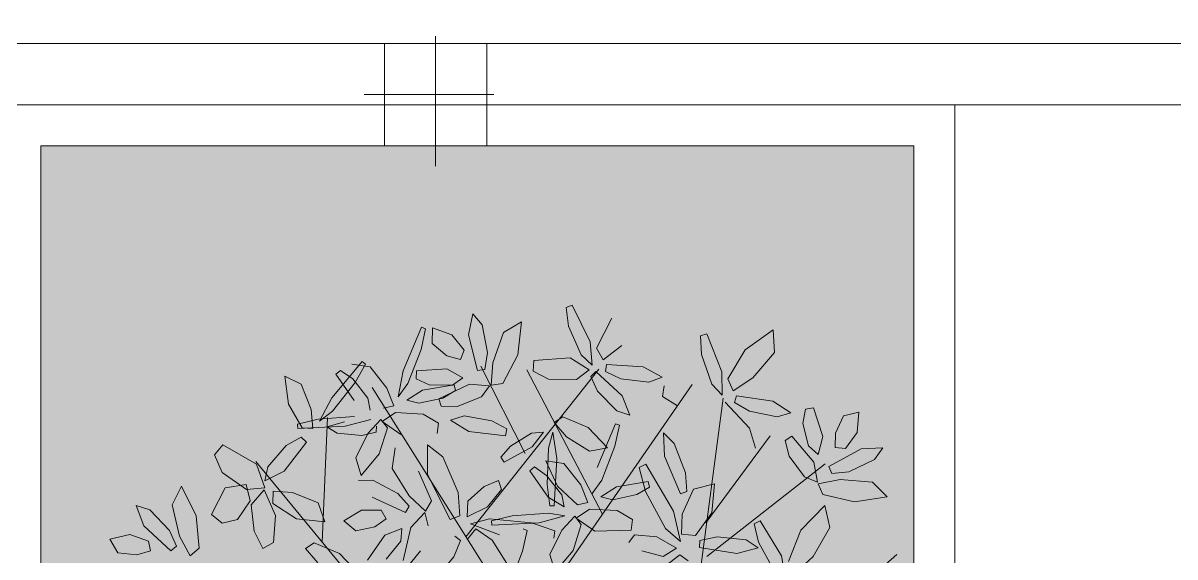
# Model space of a CAD drawing. Header units: metres. Extents: x 349703 to 349913, y 9282546 to 9282694.
# Drawn here: x 349752.35 to 349755.166, y 9282676.282 to 9282677.588 of the extents above; entities that cross this region are included whole.
import ezdxf

# ---------------------------------------------------------------- set-up
doc = ezdxf.new("R2010")
doc.units = ezdxf.units.M
doc.header["$LTSCALE"] = 0.25
doc.linetypes.add('DASHDOT', pattern=[3.556, 2.54, -0.508, 0, -0.508])
doc.layers.add('AREA-VERDE', color=3, linetype='CONTINUOUS', lineweight=9)
doc.layers.add('ARQ-FONDO', color=253, linetype='CONTINUOUS', lineweight=9)

# ---------------------------------------------------------------- blocks, each defined once
blk = doc.blocks.new('291')
at = {"layer": 'AREA-VERDE', "lineweight": 0, "true_color": 0xc4e4b2, "transparency": 33554687}
h = blk.add_hatch(color=3, dxfattribs=at)
h.dxf.hatch_style = 1
h.paths.add_polyline_path([(349597.5555, 9282677.2878), (349595.4206, 9282677.2878), (349595.4206, 9282674.5929), (349597.5555, 9282674.5929)])
at = {"layer": 'ARQ-FONDO'}
for points in [[(349595.3206, 9282677.3878), (349597.6555, 9282677.3878), (349597.6555, 9282670.5231), (349595.3206, 9282670.5231)], [(349595.4206, 9282677.2878), (349597.5555, 9282677.2878), (349597.5555, 9282674.5929), (349595.4206, 9282674.5929)]]:
    blk.add_lwpolyline(points, close=True, dxfattribs=at)
blk = doc.blocks.new('cp1-flat-2')
at = {"layer": 'ARQ-FONDO', "linetype": 'DASHDOT', "ltscale": 0.5}
for p, q in [((889461.4659, -9185121.8251), (889461.4205, -9185121.4781)), ((889461.6167, -9185121.6289), (889461.2696, -9185121.6743))]:
    blk.add_line(p, q, dxfattribs=at)
at = {"layer": 'ARQ-FONDO'}
for points in [[(889467.9025, -9185120.9326), (889467.8701, -9185120.6847), (889458.1529, -9185121.956), (889458.1853, -9185122.2039), (889458.4332, -9185122.1715), (889458.4202, -9185122.0723), (889461.3225, -9185121.6926), (889461.3354, -9185121.7918), (889461.5833, -9185121.7594), (889461.5704, -9185121.6602), (889464.4954, -9185121.2775), (889464.5084, -9185121.3767), (889464.7563, -9185121.3442), (889464.7433, -9185121.2451), (889467.6416, -9185120.8659), (889467.6546, -9185120.965)], [(889461.5509, -9185121.5115), (889461.303, -9185121.5439), (889461.3354, -9185121.7918), (889461.5833, -9185121.7594)]]:
    blk.add_lwpolyline(points, close=True, dxfattribs=at)
blk = doc.blocks.new('CERCO PERIMETRICO')
at = {"layer": 'ARQ-FONDO', "xscale": -1, "rotation": 7.453784948315611}
blk.add_blockref('cp1-flat-2', (40468.8037, 18505569.8221, 210.1358), dxfattribs=at)
blk = doc.blocks.new('ARR2')
at = {"layer": 'ARQ-FONDO', "lineweight": 5}
for p, q in [((2741.0943, 1215.9907), (2741.0724, 1215.982)), ((2741.0724, 1215.982), (2741.0812, 1215.9163)), ((2741.158, 1215.861), (2741.0943, 1215.9907)), ((2740.7432, 1215.9601), (2740.7275, 1215.8854)), ((2740.7756, 1215.921), (2740.7432, 1215.9601)), ((2740.9148, 1215.9314), (2740.8508, 1215.894)), ((2740.9022, 1215.8152), (2740.9148, 1215.9314)), ((2741.1806, 1215.8379), (2741.2344, 1215.9446)), ((2740.4969, 1215.758), (2740.5613, 1215.9124)), ((2740.5757, 1215.9071), (2740.5597, 1215.8335)), ((2740.5613, 1215.9124), (2740.5757, 1215.9071)), ((2740.6001, 1215.91), (2740.5986, 1215.8547)), ((2740.6682, 1215.8859), (2740.6001, 1215.91)), ((2740.7117, 1215.8316), (2740.6682, 1215.8859)), ((2740.7275, 1215.8854), (2740.7593, 1215.7592)), ((2740.7946, 1215.8229), (2740.7756, 1215.921)), ((2740.8508, 1215.894), (2740.8132, 1215.7865)), ((2741.0812, 1215.9163), (2741.1256, 1215.8145)), ((2741.5701, 1215.8892), (2741.5475, 1215.8824)), ((2741.6232, 1215.7549), (2741.5701, 1215.8892)), ((2741.706, 1215.8322), (2741.805, 1215.9032)), ((2741.805, 1215.9032), (2741.8089, 1215.8235)), ((2740.5986, 1215.8547), (2740.6513, 1215.8117)), ((2741.1652, 1215.7782), (2741.158, 1215.861)), ((2741.269, 1215.8479), (2741.2032, 1215.7974)), ((2741.5475, 1215.8824), (2741.5511, 1215.8162)), ((2740.5597, 1215.8335), (2740.5131, 1215.7133)), ((2740.6513, 1215.8117), (2740.6992, 1215.7981)), ((2740.6992, 1215.7981), (2740.7117, 1215.8316)), ((2740.7854, 1215.7631), (2740.7946, 1215.8229)), ((2740.8494, 1215.713), (2740.9022, 1215.8152)), ((2741.0867, 1215.8046), (2740.9583, 1215.7949)), ((2741.1544, 1215.7623), (2741.0867, 1215.8046)), ((2741.1256, 1215.8145), (2741.1652, 1215.7782)), ((2741.2032, 1215.7974), (2741.1806, 1215.8379)), ((2741.5511, 1215.8162), (2741.5873, 1215.7111)), ((2741.644, 1215.7301), (2741.706, 1215.8322)), ((2741.8089, 1215.8235), (2741.7329, 1215.7331)), ((2740.2447, 1215.6629), (2740.3517, 1215.7915)), ((2740.3155, 1215.7818), (2740.3795, 1215.772)), ((2740.3638, 1215.7823), (2740.3269, 1215.7166)), ((2740.3517, 1215.7915), (2740.3638, 1215.7823)), ((2740.3795, 1215.772), (2740.4392, 1215.697)), ((2740.651, 1215.7651), (2740.5439, 1215.7583)), ((2740.7079, 1215.7335), (2740.651, 1215.7651)), ((2740.7181, 1215.1712), (2741.1878, 1215.7637)), ((2740.7593, 1215.7592), (2740.7854, 1215.7631)), ((2740.9283, 1215.4661), (2740.7715, 1215.7746)), ((2740.8132, 1215.7865), (2740.8081, 1215.7072)), ((2741.2009, 1215.2512), (2740.9339, 1215.7613)), ((2740.9583, 1215.7949), (2740.9557, 1215.7574)), ((2741.1092, 1215.7278), (2741.1544, 1215.7623)), ((2741.2157, 1215.7806), (2741.2116, 1215.756)), ((2741.3455, 1215.7719), (2741.2157, 1215.7806)), ((2741.4121, 1215.7357), (2741.3455, 1215.7719)), ((2740.0784, 1215.739), (2740.1366, 1215.7108)), ((2740.0908, 1215.6409), (2740.0784, 1215.739)), ((2740.2591, 1215.7464), (2740.275, 1215.7598)), ((2740.3237, 1215.6533), (2740.2591, 1215.7464)), ((2740.275, 1215.7598), (2740.3182, 1215.7302)), ((2740.3182, 1215.7302), (2740.3715, 1215.6613)), ((2740.4795, 1215.666), (2740.4969, 1215.758)), ((2740.5439, 1215.7583), (2740.5421, 1215.7305)), ((2740.5421, 1215.7305), (2740.5883, 1215.7088)), ((2740.6705, 1215.7081), (2740.7079, 1215.7335)), ((2740.9557, 1215.7574), (2741.0108, 1215.7283)), ((2741.0108, 1215.7283), (2741.1092, 1215.7278)), ((2741.1782, 1215.7554), (2741.1595, 1215.7388)), ((2741.1595, 1215.7388), (2741.1841, 1215.6858)), ((2741.2706, 1215.6699), (2741.1782, 1215.7554)), ((2741.2116, 1215.756), (2741.266, 1215.73)), ((2741.266, 1215.73), (2741.3652, 1215.718)), ((2741.3652, 1215.718), (2741.4121, 1215.7357)), ((2741.6239, 1215.6718), (2741.6232, 1215.7549)), ((2741.6633, 1215.6879), (2741.644, 1215.7301)), ((2741.7329, 1215.7331), (2741.6633, 1215.6879)), ((2740.1366, 1215.7108), (2740.1716, 1215.6216)), ((2740.3269, 1215.7166), (2740.2471, 1215.6155)), ((2740.9083, 1214.8699), (2740.3874, 1215.6998)), ((2740.4392, 1215.697), (2740.4639, 1215.6344)), ((2740.5131, 1215.7133), (2740.4795, 1215.666)), ((2740.5097, 1215.6541), (2740.5649, 1215.69)), ((2740.5649, 1215.69), (2740.6768, 1215.7084)), ((2740.5883, 1215.7088), (2740.6705, 1215.7081)), ((2740.7306, 1215.7109), (2740.6224, 1215.6593)), ((2740.682, 1215.6882), (2740.6367, 1215.6619)), ((2740.6768, 1215.7084), (2740.682, 1215.6882)), ((2740.8019, 1215.7058), (2740.7306, 1215.7109)), ((2740.7731, 1215.6667), (2740.8019, 1215.7058)), ((2740.8081, 1215.7072), (2740.8494, 1215.713)), ((2740.9225, 1214.8488), (2741.5179, 1215.7101)), ((2741.1841, 1215.6858), (2741.2513, 1215.6163)), ((2741.419, 1215.7048), (2741.4134, 1215.6677)), ((2741.5873, 1215.7111), (2741.6239, 1215.6718)), ((2740.1395, 1215.5571), (2740.0908, 1215.6409)), ((2740.2011, 1215.5801), (2740.2447, 1215.6629)), ((2740.3715, 1215.6613), (2740.3799, 1215.6189)), ((2740.5516, 1215.6435), (2740.5097, 1215.6541)), ((2740.6367, 1215.6619), (2740.5516, 1215.6435)), ((2740.6224, 1215.6593), (2740.6314, 1215.633)), ((2740.6878, 1215.6326), (2740.7731, 1215.6667)), ((2741.2979, 1215.6015), (2741.2706, 1215.6699)), ((2741.4134, 1215.6677), (2741.466, 1215.6343)), ((2741.5187, 1214.8365), (2741.6275, 1215.6613)), ((2741.7204, 1215.5555), (2741.635, 1215.648)), ((2741.6744, 1215.6702), (2741.6684, 1215.6459)), ((2741.6684, 1215.6459), (2741.7206, 1215.6158)), ((2741.8031, 1215.6512), (2741.6744, 1215.6702)), ((2741.8666, 1215.6098), (2741.8031, 1215.6512)), ((2740.1716, 1215.6216), (2740.1769, 1215.5545)), ((2740.2471, 1215.6155), (2740.2011, 1215.5801)), ((2740.4696, 1215.6112), (2740.4227, 1215.5791)), ((2740.4639, 1215.6344), (2740.4274, 1215.6259)), ((2740.5679, 1215.6056), (2740.4696, 1215.6112)), ((2740.6214, 1215.5737), (2740.5679, 1215.6056)), ((2740.6314, 1215.633), (2740.6878, 1215.6326)), ((2740.7118, 1215.5988), (2740.6641, 1215.5836)), ((2740.8103, 1215.5817), (2740.7118, 1215.5988)), ((2741.2513, 1215.6163), (2741.2979, 1215.6015)), ((2741.7206, 1215.6158), (2741.8185, 1215.596)), ((2741.8185, 1215.596), (2741.8666, 1215.6098)), ((2741.9192, 1215.6226), (2741.9098, 1215.5724)), ((2741.9465, 1215.6279), (2741.9192, 1215.6226)), ((2741.9801, 1215.5259), (2741.9465, 1215.6279)), ((2742.0536, 1215.5992), (2742.0253, 1215.5373)), ((2742.1076, 1215.6116), (2742.0536, 1215.5992)), ((2742.1014, 1215.5397), (2742.1076, 1215.6116)), ((2740.1231, 1215.5696), (2740.1965, 1215.5868)), ((2740.1246, 1215.5544), (2740.1231, 1215.5696)), ((2740.2916, 1215.5626), (2740.1246, 1215.5544)), ((2740.1965, 1215.5868), (2740.325, 1215.5964)), ((2740.2106, 1215.153), (2740.2292, 1215.5932)), ((2740.2265, 1215.5599), (2740.2898, 1215.578)), ((2740.2634, 1215.5374), (2740.2265, 1215.5599)), ((2740.3822, 1215.5865), (2740.2916, 1215.5626)), ((2740.3715, 1215.5367), (2740.4174, 1215.5861)), ((2740.4021, 1215.5626), (2740.4012, 1215.5418)), ((2740.4174, 1215.5861), (2740.4407, 1215.5567)), ((2740.4227, 1215.5791), (2740.4881, 1215.5333)), ((2740.6169, 1215.5365), (2740.6214, 1215.5737)), ((2740.6641, 1215.5836), (2740.7288, 1215.5439)), ((2740.8633, 1215.553), (2740.8103, 1215.5817)), ((2741.0299, 1215.5757), (2741.0615, 1215.5959)), ((2741.074, 1215.5249), (2741.0299, 1215.5757)), ((2741.0615, 1215.5959), (2741.1505, 1215.5575)), ((2741.1505, 1215.5575), (2741.2188, 1215.4861)), ((2741.1825, 1215.4165), (2741.247, 1215.5708)), ((2741.2613, 1215.5656), (2741.2453, 1215.4919)), ((2741.247, 1215.5708), (2741.2613, 1215.5656)), ((2741.9098, 1215.5724), (2741.9299, 1215.4927)), ((2740.1362, 1215.5242), (2740.0835, 1215.4945)), ((2740.1553, 1215.5061), (2740.1362, 1215.5242)), ((2740.1769, 1215.5545), (2740.1395, 1215.5571)), ((2740.3501, 1215.53), (2740.2634, 1215.5374)), ((2740.3295, 1215.4506), (2740.3715, 1215.5367)), ((2740.4012, 1215.5418), (2740.3501, 1215.53)), ((2740.4407, 1215.5567), (2740.412, 1215.4642)), ((2740.7288, 1215.5439), (2740.858, 1215.5286)), ((2740.858, 1215.5286), (2740.8633, 1215.553)), ((2740.8761, 1215.4923), (2740.9502, 1215.538)), ((2740.9502, 1215.538), (2740.9932, 1215.5419)), ((2740.9932, 1215.5419), (2740.9531, 1215.4897)), ((2741.0098, 1215.485), (2741.0257, 1215.5408)), ((2741.0257, 1215.5408), (2741.0399, 1215.4482)), ((2741.1553, 1215.4741), (2741.074, 1215.5249)), ((2741.4174, 1215.5395), (2741.4204, 1215.4564)), ((2741.4551, 1215.5012), (2741.4174, 1215.5395)), ((2741.5662, 1215.2212), (2741.7939, 1215.5281)), ((2741.7421, 1215.4851), (2741.7204, 1215.5555)), ((2741.8706, 1215.5269), (2741.8474, 1215.5116)), ((2741.9477, 1215.4352), (2741.8706, 1215.5269)), ((2741.9639, 1215.4629), (2741.9801, 1215.5259)), ((2742.0253, 1215.5373), (2742.0242, 1215.4876)), ((2742.0597, 1215.4839), (2742.1014, 1215.5397)), ((2739.8586, 1215.4962), (2739.8296, 1215.4607)), ((2739.9781, 1215.4281), (2739.8586, 1215.4962)), ((2740.0835, 1215.4945), (2740.0179, 1215.4191)), ((2740.0756, 1215.4032), (2740.1553, 1215.5061)), ((2740.4684, 1215.4864), (2740.4573, 1215.4131)), ((2740.5822, 1215.4968), (2740.5832, 1215.3922)), ((2740.637, 1215.4539), (2740.5822, 1215.4968)), ((2740.8421, 1215.4525), (2740.8761, 1215.4923)), ((2740.9531, 1215.4897), (2740.8537, 1215.4352)), ((2741.0058, 1215.3562), (2741.0098, 1215.485)), ((2741.2188, 1215.4861), (2741.1553, 1215.4741)), ((2741.2453, 1215.4919), (2741.1987, 1215.3718)), ((2741.4942, 1215.3972), (2741.4551, 1215.5012)), ((2741.8474, 1215.5116), (2741.8611, 1215.4569)), ((2741.9299, 1215.4927), (2741.9639, 1215.4629)), ((2742.1159, 1215.4822), (2742.0017, 1215.4196)), ((2742.0242, 1215.4876), (2742.0597, 1215.4839)), ((2742.1921, 1215.4858), (2742.1159, 1215.4822)), ((2742.1624, 1215.4446), (2742.1921, 1215.4858)), ((2739.8296, 1215.4607), (2739.8571, 1215.3984)), ((2740.4388, 1214.8759), (2739.976, 1215.4379)), ((2740.3481, 1215.3887), (2740.3295, 1215.4506)), ((2740.412, 1215.4642), (2740.3481, 1215.3887)), ((2740.6912, 1215.3281), (2740.637, 1215.4539)), ((2740.8537, 1215.4352), (2740.8421, 1215.4525)), ((2741.0012, 1215.4403), (2741.0651, 1215.4305)), ((2741.0418, 1215.3502), (2741.0012, 1215.4403)), ((2741.0399, 1215.4482), (2741.0305, 1215.2812)), ((2741.4204, 1215.4564), (2741.4773, 1215.3236)), ((2741.8611, 1215.4569), (2741.9156, 1215.3829)), ((2742.0722, 1215.4015), (2742.1624, 1215.4446)), ((2739.8571, 1215.3984), (2739.9431, 1215.3383)), ((2740.0073, 1215.3451), (2739.9781, 1215.4281)), ((2740.0179, 1215.4191), (2740.0071, 1215.3694)), ((2740.0071, 1215.3694), (2740.0756, 1215.4032)), ((2740.4573, 1215.4131), (2740.5173, 1215.3163)), ((2740.5972, 1215.2983), (2740.5509, 1215.4036)), ((2740.9447, 1215.4048), (2740.9607, 1215.4183)), ((2741.0094, 1215.3118), (2740.9447, 1215.4048)), ((2740.9607, 1215.4183), (2741.0038, 1215.3887)), ((2741.0651, 1215.4305), (2741.1248, 1215.3555)), ((2741.3544, 1215.4279), (2741.3308, 1215.416)), ((2741.3308, 1215.416), (2741.3536, 1215.3313)), ((2741.4524, 1215.262), (2741.3544, 1215.4279)), ((2741.4996, 1215.3311), (2741.4942, 1215.3972)), ((2741.5703, 1215.1013), (2741.9884, 1215.4291)), ((2741.9608, 1215.3649), (2741.9477, 1215.4352)), ((2742.0017, 1215.4196), (2742.012, 1215.3953)), ((2742.012, 1215.3953), (2742.0722, 1215.4015)), ((2739.9413, 1215.356), (2739.8676, 1215.3444)), ((2739.9561, 1215.2983), (2739.9413, 1215.356)), ((2740.389, 1215.3716), (2740.3382, 1215.371)), ((2740.4773, 1215.3247), (2740.389, 1215.3716)), ((2740.5832, 1215.3922), (2740.6628, 1215.2325)), ((2740.7827, 1215.3491), (2740.8336, 1215.3707)), ((2740.8336, 1215.3707), (2740.8442, 1215.3391)), ((2741.0038, 1215.3887), (2741.0571, 1215.3198)), ((2741.0152, 1215.2814), (2741.0058, 1215.3562)), ((2741.1248, 1215.3555), (2741.1496, 1215.2929)), ((2741.1987, 1215.3718), (2741.1651, 1215.3244)), ((2741.2505, 1215.3485), (2741.3624, 1215.3668)), ((2741.3624, 1215.3668), (2741.3676, 1215.3466)), ((2741.5973, 1215.3589), (2741.5223, 1215.3397)), ((2741.5881, 1215.2565), (2741.5973, 1215.3589)), ((2741.9156, 1215.3829), (2741.9608, 1215.3649)), ((2742.0417, 1215.3743), (2741.9636, 1215.3592)), ((2741.9636, 1215.3592), (2741.9797, 1215.3208)), ((2742.1552, 1215.365), (2742.0417, 1215.3743)), ((2742.2075, 1215.3125), (2742.1552, 1215.365)), ((2739.7133, 1215.35), (2739.6795, 1215.2841)), ((2739.7653, 1215.2453), (2739.7133, 1215.35)), ((2739.8676, 1215.3444), (2739.8196, 1215.2508)), ((2739.9431, 1215.3383), (2740.0073, 1215.3451)), ((2740.0056, 1215.3371), (2739.9592, 1215.2846)), ((2740.0452, 1215.2467), (2740.0056, 1215.3371)), ((2740.0367, 1215.3322), (2740.0362, 1215.2887)), ((2740.106, 1215.3285), (2740.0367, 1215.3322)), ((2740.1957, 1215.291), (2740.106, 1215.3285)), ((2740.5181, 1215.28), (2740.4773, 1215.3247)), ((2740.5173, 1215.3163), (2740.5759, 1215.2626)), ((2740.6966, 1215.2453), (2740.6912, 1215.3281)), ((2740.7247, 1215.2973), (2740.7827, 1215.3491)), ((2740.8442, 1215.3391), (2740.795, 1215.2774)), ((2741.113, 1215.2844), (2741.0418, 1215.3502)), ((2741.0571, 1215.3198), (2741.0655, 1215.2774)), ((2741.1954, 1215.3126), (2741.2505, 1215.3485)), ((2741.3223, 1215.3204), (2741.2372, 1215.3019)), ((2741.3676, 1215.3466), (2741.3223, 1215.3204)), ((2741.3536, 1215.3313), (2741.424, 1215.2008)), ((2741.4773, 1215.3236), (2741.4996, 1215.3311)), ((2741.5223, 1215.3397), (2741.4825, 1215.251)), ((2741.9797, 1215.3208), (2742.0919, 1215.2954)), ((2739.5532, 1215.2819), (2739.5802, 1215.2105)), ((2739.6016, 1215.2664), (2739.5532, 1215.2819)), ((2739.6795, 1215.2841), (2739.7057, 1215.1732)), ((2739.9112, 1215.2329), (2739.9561, 1215.2983)), ((2739.9592, 1215.2846), (2739.9701, 1215.1908)), ((2740.0362, 1215.2887), (2740.1191, 1215.2351)), ((2740.22, 1215.2242), (2740.1957, 1215.291)), ((2740.3865, 1215.3118), (2740.5047, 1215.2573)), ((2740.5047, 1215.2573), (2740.5181, 1215.28)), ((2740.5759, 1215.2626), (2740.5972, 1215.2983)), ((2740.7224, 1215.242), (2740.7247, 1215.2973)), ((2740.795, 1215.2774), (2740.7224, 1215.242)), ((2741.0655, 1215.2774), (2741.0094, 1215.3118)), ((2741.0305, 1215.2812), (2741.0152, 1215.2814)), ((2741.1496, 1215.2929), (2741.113, 1215.2844)), ((2741.2372, 1215.3019), (2741.1954, 1215.3126)), ((2741.902, 1215.195), (2741.9874, 1215.2819)), ((2741.9874, 1215.2819), (2742.0049, 1215.204)), ((2742.0919, 1215.2954), (2742.2075, 1215.3125)), ((2739.6704, 1215.1939), (2739.6016, 1215.2664)), ((2739.7758, 1215.1308), (2739.7653, 1215.2453)), ((2739.8196, 1215.2508), (2739.8566, 1215.2193)), ((2739.8566, 1215.2193), (2739.9112, 1215.2329)), ((2740.0388, 1215.1509), (2740.0452, 1215.2467)), ((2740.1191, 1215.2351), (2740.22, 1215.2242)), ((2740.3489, 1215.266), (2740.2873, 1215.2282)), ((2740.4185, 1215.2657), (2740.3489, 1215.266)), ((2740.396, 1215.2062), (2740.4367, 1215.2349)), ((2740.4367, 1215.2349), (2740.4185, 1215.2657)), ((2740.573, 1215.2569), (2740.5243, 1215.2046)), ((2740.5854, 1215.2099), (2740.573, 1215.2569)), ((2740.6628, 1215.2325), (2740.6966, 1215.2453)), ((2740.8023, 1215.2355), (2740.735, 1215.2174)), ((2740.9499, 1215.2212), (2740.8023, 1215.2355)), ((2740.8087, 1215.2281), (2740.8821, 1215.2453)), ((2740.8821, 1215.2453), (2741.0106, 1215.2549)), ((2741.0678, 1215.245), (2740.9772, 1215.2211)), ((2741.0106, 1215.2549), (2741.0678, 1215.245)), ((2741.0571, 1215.1952), (2741.103, 1215.2445)), ((2741.103, 1215.2445), (2741.1263, 1215.2152)), ((2741.1552, 1215.2696), (2741.1083, 1215.2375)), ((2741.1083, 1215.2375), (2741.1738, 1215.1918)), ((2741.2535, 1215.2641), (2741.1552, 1215.2696)), ((2741.307, 1215.2322), (2741.2535, 1215.2641)), ((2741.3025, 1215.1949), (2741.307, 1215.2322)), ((2741.4765, 1215.1551), (2741.4524, 1215.262)), ((2741.4825, 1215.251), (2741.4805, 1215.1803)), ((2741.5298, 1215.1761), (2741.5881, 1215.2565)), ((2739.5802, 1215.2105), (2739.675, 1215.1212)), ((2739.6949, 1215.1385), (2739.6704, 1215.1939)), ((2740.2873, 1215.2282), (2740.3294, 1215.1922)), ((2740.3294, 1215.1922), (2740.396, 1215.2062)), ((2740.4924, 1215.2011), (2740.4321, 1215.1766)), ((2740.4887, 1215.156), (2740.4924, 1215.2011)), ((2740.5243, 1215.2046), (2740.4964, 1215.088)), ((2740.7537, 1215.2001), (2740.7228, 1215.1616)), ((2740.735, 1215.2174), (2740.8372, 1215.1779)), ((2740.8113, 1215.159), (2740.7537, 1215.2001)), ((2740.8102, 1215.2129), (2740.8087, 1215.2281)), ((2740.9772, 1215.2211), (2740.8102, 1215.2129)), ((2740.9348, 1215.194), (2740.9188, 1215.1203)), ((2740.9205, 1215.1992), (2740.9348, 1215.194)), ((2741.0329, 1215.1928), (2740.9499, 1215.2212)), ((2741.0151, 1215.1091), (2741.0571, 1215.1952)), ((2741.0296, 1215.1667), (2741.0329, 1215.1928)), ((2741.1263, 1215.2152), (2741.0976, 1215.1226)), ((2741.1738, 1215.1918), (2741.3025, 1215.1949)), ((2741.424, 1215.2008), (2741.4765, 1215.1551)), ((2741.7583, 1215.2279), (2741.7373, 1215.2173)), ((2741.7373, 1215.2173), (2741.7521, 1215.1527)), ((2741.8337, 1215.1046), (2741.7583, 1215.2279)), ((2741.8584, 1215.0838), (2741.902, 1215.195)), ((2742.0049, 1215.204), (2741.9455, 1215.1019)), ((2739.53, 1215.179), (2739.4596, 1215.1626)), ((2739.4596, 1215.1626), (2739.4881, 1215.1152)), ((2739.5959, 1215.1565), (2739.53, 1215.179)), ((2739.6034, 1215.1216), (2739.5959, 1215.1565)), ((2739.7057, 1215.1732), (2739.7441, 1215.1036)), ((2739.9701, 1215.1908), (2740.0006, 1215.1305)), ((2740.0006, 1215.1305), (2740.0388, 1215.1509)), ((2740.151, 1215.1302), (2740.1826, 1215.1504)), ((2740.1826, 1215.1504), (2740.2716, 1215.112)), ((2740.4321, 1215.1766), (2740.3701, 1215.089)), ((2740.4365, 1215.0925), (2740.4887, 1215.156)), ((2740.6989, 1215.1584), (2740.6758, 1215.1009)), ((2740.6791, 1215.1737), (2740.6989, 1215.1584)), ((2740.8627, 1215.0765), (2740.8113, 1215.159)), ((2741.2944, 1215.1514), (2741.3146, 1215.1778)), ((2741.3146, 1215.1778), (2741.3933, 1215.1714)), ((2741.3933, 1215.1714), (2741.4632, 1215.1309)), ((2741.4805, 1215.1803), (2741.5298, 1215.1761)), ((2741.544, 1215.1331), (2741.5456, 1215.158)), ((2741.5456, 1215.158), (2741.6063, 1215.1709)), ((2741.6063, 1215.1709), (2741.7088, 1215.1601)), ((2741.7088, 1215.1601), (2741.7519, 1215.1323)), ((2741.7521, 1215.1527), (2741.8057, 1215.0554)), ((2739.4881, 1215.1152), (2739.5557, 1215.1074)), ((2739.5557, 1215.1074), (2739.6034, 1215.1216)), ((2739.675, 1215.1212), (2739.6949, 1215.1385)), ((2739.7441, 1215.1036), (2739.7758, 1215.1308)), ((2740.1952, 1215.0794), (2740.151, 1215.1302)), ((2740.2716, 1215.112), (2740.34, 1215.0406)), ((2740.5225, 1215.0785), (2740.5583, 1215.122)), ((2740.9188, 1215.1203), (2740.8722, 1215.0002)), ((2741.0976, 1215.1226), (2741.0338, 1215.0471)), ((2741.416, 1215.102), (2741.3407, 1215.1213)), ((2741.4632, 1215.1309), (2741.416, 1215.102)), ((2741.6766, 1215.1121), (2741.544, 1215.1331)), ((2741.7519, 1215.1323), (2741.6766, 1215.1121)), ((2740.6758, 1215.1009), (2740.6097, 1215.0218)), ((2741.0338, 1215.0471), (2741.0151, 1215.1091)), ((2741.4748, 1215.1076), (2741.4091, 1215.057)), ((2741.5043, 1215.0867), (2741.4748, 1215.1076)), ((2741.8486, 1215.0229), (2741.8337, 1215.1046)), ((2741.9455, 1215.1019), (2741.8846, 1215.0455)), ((2741.9454, 1214.8481), (2742.2422, 1215.1094))]:
    blk.add_line(p, q, dxfattribs=at)

msp = doc.modelspace()

# ---------------------------------------------------------------- block references
at = {"layer": 'ARQ-FONDO'}
for name, p in [('CERCO PERIMETRICO', (-323.2944, 0, -210.1358)), ('291', (156.9728, 0))]:
    msp.add_blockref(name, p, dxfattribs=at)
at = {"layer": 'ARQ-FONDO', "xscale": 0.6917913537138002, "yscale": 0.6917913537138002, "zscale": 0.6917913537138002}
msp.add_blockref('ARR2', (347857.4273, 9281835.686), dxfattribs=at)

doc.saveas('drawing.dxf')
